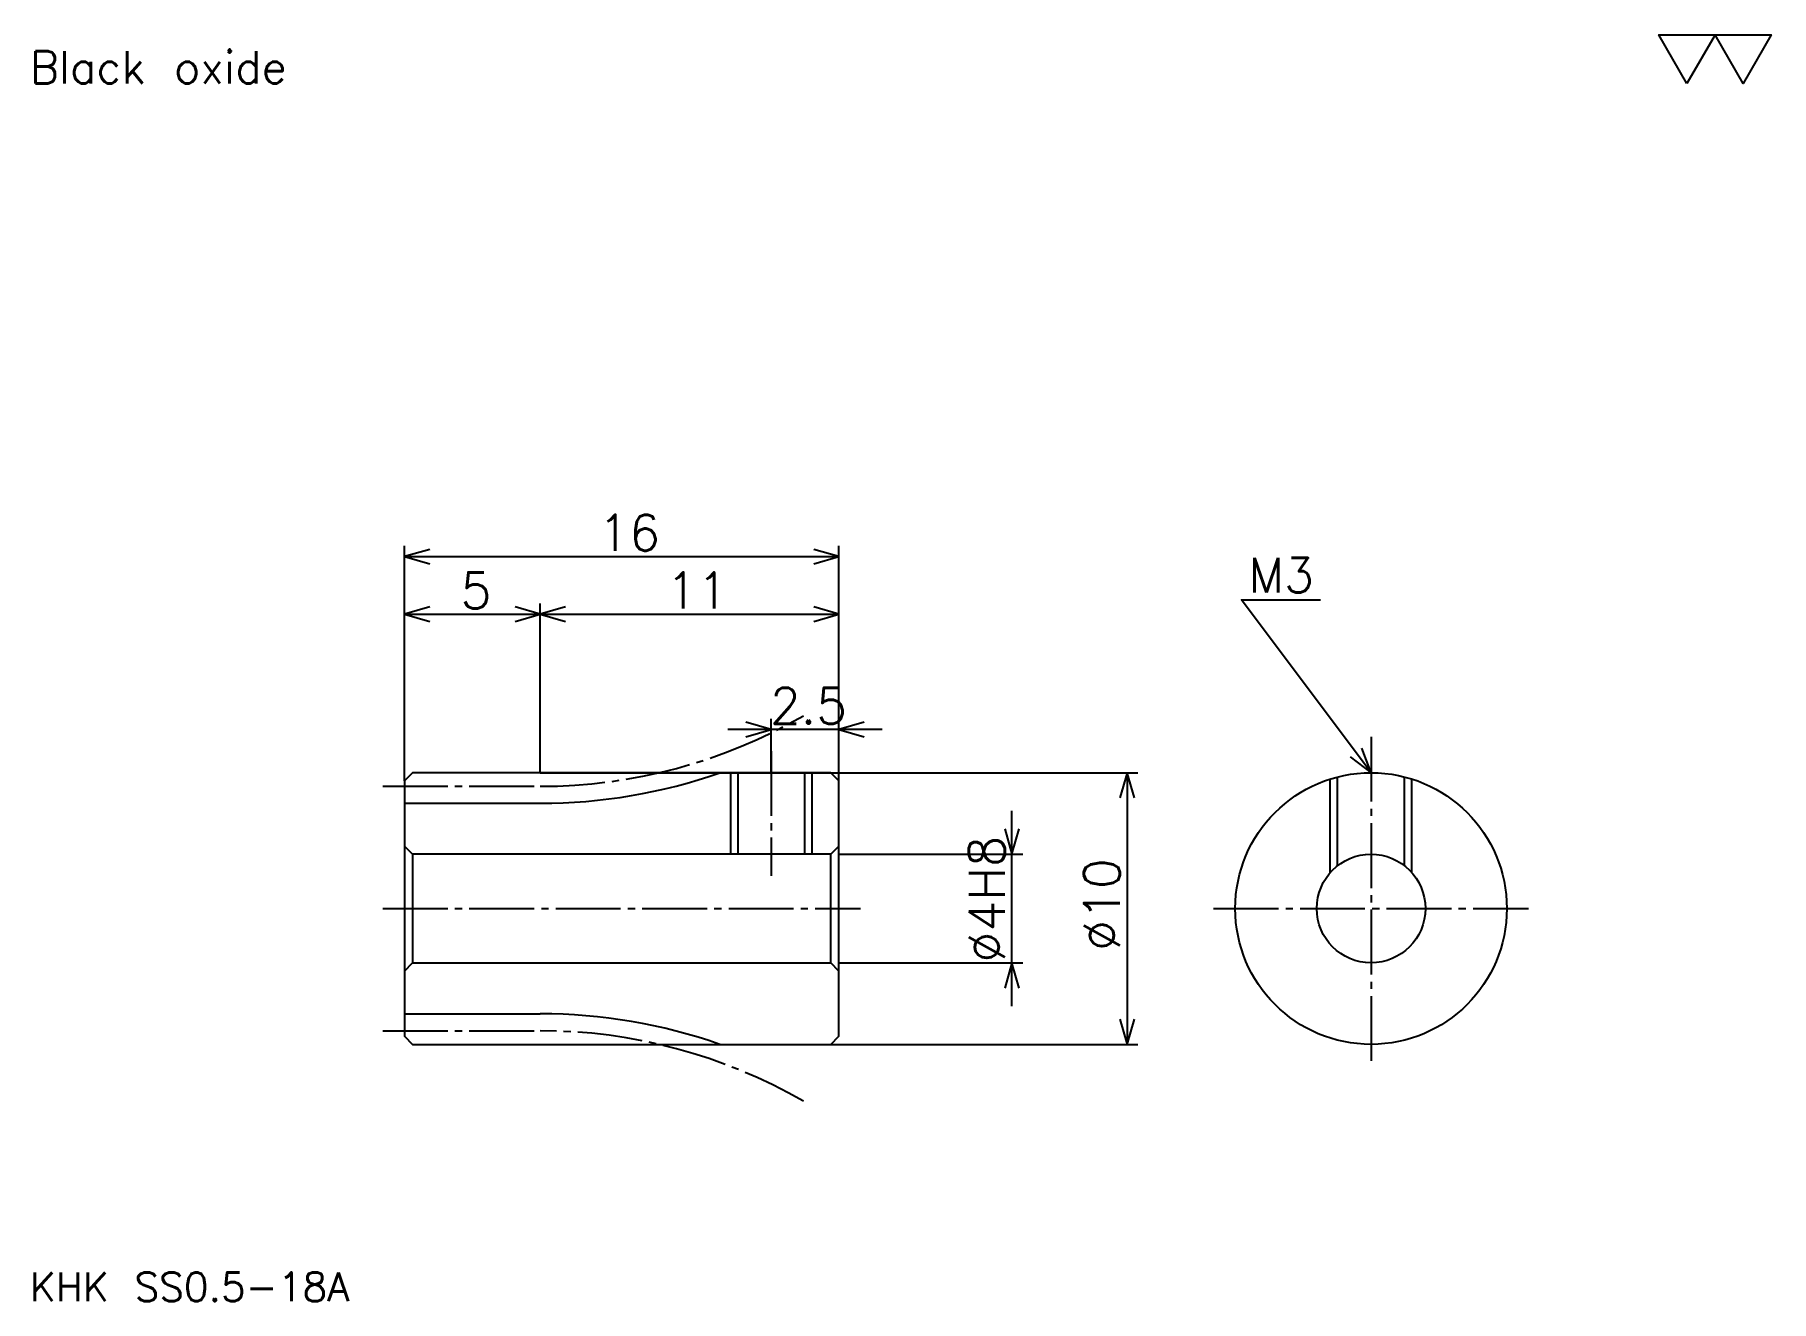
# Model space of a CAD drawing. Extents: x 2.8 to 66.8, y 2.9 to 49.5.
import ezdxf

# ---------------------------------------------------------------- set-up
doc = ezdxf.new("R2010")
doc.units = 0
doc.linetypes.add('DASHDOT', pattern=[3.183673, 2.387755, -0.265306, 0.265306, -0.265306])
doc.layers.get('0').update_dxf_attribs({"linetype": 'CONTINUOUS'})
doc.layers.add('DASHDOT', color=6, linetype='DASHDOT')
doc.styles.add('KANJI', font='TXT', dxfattribs={"bigfont": 'BIGFONT'})

msp = doc.modelspace()

# ---------------------------------------------------------------- linework, layer by layer
at = {"color": 5}
for p, q in [((16.448982, 22.377552), (16.448982, 30.734695)), ((32.448982, 22.377552), (32.448982, 30.734695)), ((16.448982, 30.336735), (32.448982, 30.336735)), ((16.448982, 28.214287), (21.448982, 28.214287)), ((21.448982, 22.377552), (21.448982, 28.612246)), ((21.448982, 28.214287), (32.448982, 28.214287)), ((29.948982, 22.377552), (29.948982, 24.367348)), ((34.040817, 23.969389), (28.357145, 23.969389)), ((16.448982, 22.077553), (16.448982, 22.377552)), ((21.448982, 22.377552), (32.448982, 22.377552)), ((29.948982, 22.377552), (29.948982, 22.377552)), ((29.948982, 22.377552), (29.948982, 22.377552)), ((32.448982, 22.377552), (43.459183, 22.377552)), ((32.448982, 22.077553), (32.448982, 22.377552)), ((43.061226, 22.377552), (43.061226, 12.377552)), ((38.81633, 13.785715), (38.81633, 20.969389)), ((32.448982, 19.377552), (39.214287, 19.377552)), ((32.448982, 15.377552), (39.214287, 15.377552)), ((21.448982, 12.377552), (32.448982, 12.377552)), ((32.448982, 12.377552), (43.459183, 12.377552))]:
    msp.add_line(p, q, dxfattribs=at)
at = {"color": 4}
for p, q in [((16.448982, 21.252552), (21.448982, 21.252552)), ((32.448982, 19.677551), (32.148983, 19.377552)), ((16.448982, 15.077552), (16.748981, 15.377552)), ((32.448982, 15.077552), (32.148983, 15.377552)), ((16.448982, 13.502552), (21.448982, 13.502552))]:
    msp.add_line(p, q, dxfattribs=at)
at = {"color": 7}
msp.add_lwpolyline([(63.67347, 47.7551), (62.638775, 49.548569), (66.77755, 49.548569), (65.742859, 47.7551), (64.70816, 49.548569), (63.67347, 47.7551)], dxfattribs=at)
at = {"color": 5}
for points in [[(17.377554, 30.602043), (16.448982, 30.336735), (17.377554, 30.07143)], [(31.520411, 30.07143), (32.448982, 30.336735), (31.520411, 30.602043)], [(17.377554, 28.479593), (16.448982, 28.214287), (17.377554, 27.94898)], [(20.520411, 27.94898), (21.448982, 28.214287), (20.520411, 28.479593)], [(22.377554, 28.479593), (21.448982, 28.214287), (22.377554, 27.94898)], [(31.520411, 27.94898), (32.448982, 28.214287), (31.520411, 28.479593)], [(52.040817, 22.377552), (47.265308, 28.7449), (50.183678, 28.7449)], [(29.020411, 23.704082), (29.948982, 23.969389), (29.020411, 24.234695)], [(33.377556, 24.234695), (32.448982, 23.969389), (33.377556, 23.704082)], [(51.271431, 22.961226), (52.040817, 22.377552), (51.695919, 23.279593)], [(43.32653, 21.44898), (43.061226, 22.377552), (42.795921, 21.44898)], [(38.551025, 20.306124), (38.81633, 19.377552), (39.081635, 20.306124)], [(39.081635, 14.44898), (38.81633, 15.377552), (38.551025, 14.44898)], [(42.795921, 13.306124), (43.061226, 12.377552), (43.32653, 13.306124)]]:
    msp.add_lwpolyline(points, dxfattribs=at)
at = {"color": 4}
for points in [[(21.448982, 22.377552), (21.448982, 22.377552), (16.748981, 22.377552), (16.448982, 22.077553), (16.448982, 15.077552)], [(16.448982, 15.077552), (16.448982, 12.677552), (16.748981, 12.377552), (21.448982, 12.377552), (21.448982, 12.377552), (21.448982, 12.377552), (32.148983, 12.377552), (32.448982, 12.677552), (32.448982, 22.077553), (32.148983, 22.377552), (21.448982, 22.377552), (21.448982, 22.377552)], [(28.448982, 22.377552), (28.448982, 19.377552)], [(28.718983, 22.377552), (28.718983, 19.377552)], [(31.178982, 22.377552), (31.178982, 19.377552)], [(31.448982, 22.377552), (31.448982, 19.377552)], [(50.540817, 18.700428), (50.540817, 22.147247)], [(50.810818, 18.954607), (50.810818, 22.223902)], [(53.270817, 18.954607), (53.270817, 22.223902)], [(53.540817, 18.700428), (53.540817, 22.147247)], [(16.448982, 19.677551), (16.748981, 19.377552), (16.748981, 15.377552), (32.148983, 15.377552), (32.148983, 19.377552), (16.748981, 19.377552)]]:
    msp.add_lwpolyline(points, dxfattribs=at)
for radius in [5, 2]:
    msp.add_circle((52.040817, 17.377552), radius, dxfattribs=at)
for centre, start, end in [((21.448982, 41.252552), 270, 289.30883075), ((21.448982, -6.497448), 70.69116925, 90)]:
    msp.add_arc(centre, 20, start, end, dxfattribs=at)
at = {"layer": 'DASHDOT', "color": 7}
for p, q in [((52.040817, 23.704082), (52.040817, 11.581634)), ((15.653064, 21.877552), (21.448982, 21.877552)), ((15.653064, 17.377552), (33.2449, 17.377552)), ((46.2449, 17.377552), (57.836739, 17.377552)), ((15.653064, 12.877552), (21.448982, 12.877552))]:
    msp.add_line(p, q, dxfattribs=at)
msp.add_lwpolyline([(29.948982, 23.17347), (29.948982, 18.581635)], dxfattribs=at)
for centre, start, end in [((21.448982, 41.252552), 270, 300.00000045), ((21.448982, -6.497448), 59.99999955, 90)]:
    msp.add_arc(centre, 19.375, start, end, dxfattribs=at)

# ---------------------------------------------------------------- texts
at = {"color": 7, "style": 'KANJI'}
for s, height, p in [('Black oxide', 1.193878, (2.653061, 47.7551)), ('16', 1.326531, (23.586737, 30.548981)), ('M3', 1.273469, (47.530617, 29.010204)), ('5', 1.326531, (18.51786, 28.426533)), ('11', 1.326531, (26.086737, 28.426533)), ('2.5', 1.326531, (29.905615, 24.181633)), ('KHK SS0.5-18A', 1.061224, (2.653061, 2.918367))]:
    msp.add_text(s, height=height, dxfattribs=at).set_placement(p)
for s, p in [('%%c4H8', (38.551025, 15.387756)), ('%%c10', (42.795921, 15.818878))]:
    msp.add_text(s, height=1.326531, rotation=90, dxfattribs=at).set_placement(p)

doc.saveas('drawing.dxf')
